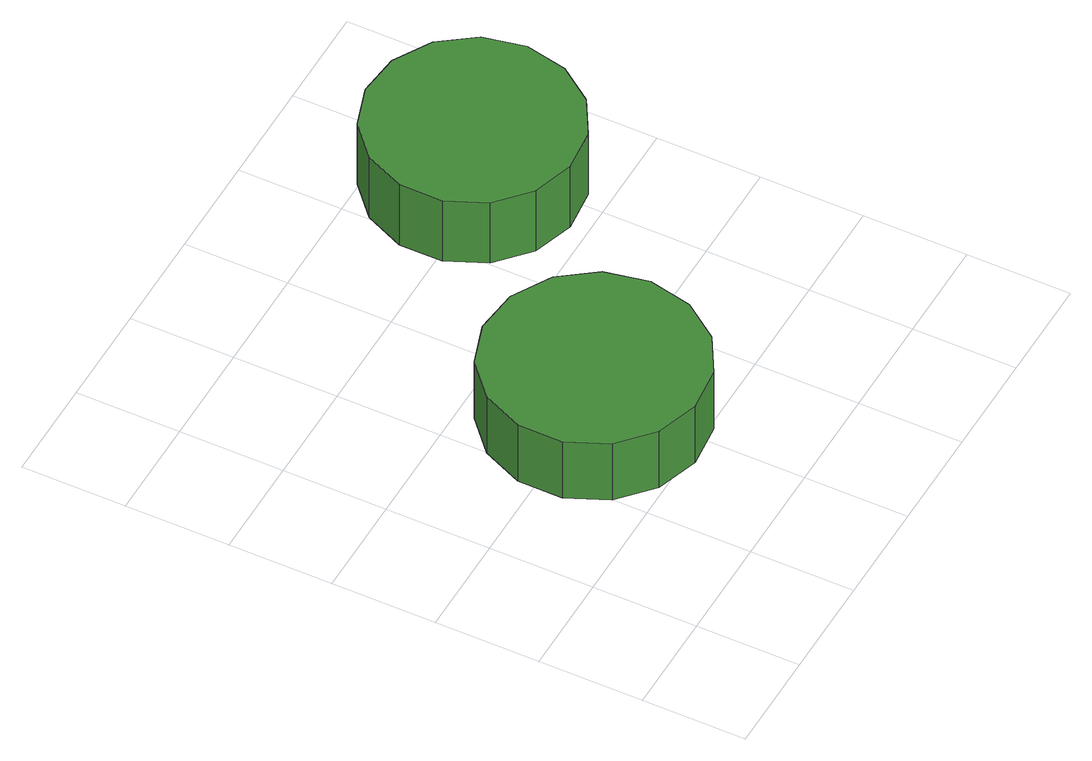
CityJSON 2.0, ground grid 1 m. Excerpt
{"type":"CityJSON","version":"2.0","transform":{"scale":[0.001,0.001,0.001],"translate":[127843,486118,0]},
"CityObjects":{
"tree1":{"type":"SolitaryVegetationObject","attributes":{"function":"something"},"geometry":[{"type":"MultiSurface","lod":"1","boundaries":[[[0,1,2,3,4,5,6,7,8,9,10,11,12,13,14]],[[15,16,17,18,19,20,21,22,23,24,25,26,27,28,29]],[[0,29,28,1]],[[1,28,27,2]],[[2,27,26,3]],[[3,26,25,4]],[[4,25,24,5]],[[5,24,23,6]],[[6,23,22,7]],[[7,22,21,8]],[[8,21,20,9]],[[9,20,19,10]],[[10,19,18,11]],[[11,18,17,12]],[[12,17,16,13]],[[13,16,15,14]],[[14,15,29,0]]]}]},
"tree2":{"type":"SolitaryVegetationObject","attributes":{"function":"something"},"geometry":[{"type":"MultiSurface","lod":"1","boundaries":[[[30,31,32,33,34,35,36,37,38,39,40,41,42,43,44]],[[45,46,47,48,49,50,51,52,53,54,55,56,57,58,59]],[[30,59,58,31]],[[31,58,57,32]],[[32,57,56,33]],[[33,56,55,34]],[[34,55,54,35]],[[35,54,53,36]],[[36,53,52,37]],[[37,52,51,38]],[[38,51,50,39]],[[39,50,49,40]],[[40,49,48,41]],[[41,48,47,42]],[[42,47,46,43]],[[43,46,45,44]],[[44,45,59,30]]]}]}
},
"vertices":[
[2875,1945,850],[2785,2366,850],[2532,2714,850],[2159,2929,850],[1731,2974,850],[1322,2841,850],[1002,2553,850],[827,2160,850],[827,1730,850],[1002,1337,850],[1322,1049,850],[1731,916,850],[2159,960,850],[2532,1176,850],[2785,1524,850],[2785,1524,161],[2532,1176,161],[2159,960,161],[1731,916,161],[1322,1049,161],[1002,1337,161],[827,1730,161],[827,2160,161],[1002,2553,161],[1322,2841,161],[1731,2974,161],[2159,2929,161],[2532,2714,161],[2785,2366,161],[2875,1945,161],
[4824,4159,902],[4738,4565,902],[4494,4900,902],[4135,5108,902],[3723,5151,902],[3329,5023,902],[3021,4745,902],[2852,4367,902],[2852,3952,902],[3021,3573,902],[3329,3296,902],[3723,3168,902],[4135,3211,902],[4494,3418,902],[4738,3754,902],[4738,3754,161],[4494,3418,161],[4135,3211,161],[3723,3168,161],[3329,3296,161],[3021,3573,161],[2852,3952,161],[2852,4367,161],[3021,4745,161],[3329,5023,161],[3723,5151,161],[4135,5108,161],[4494,4900,161],[4738,4565,161],[4824,4159,161]
]}
